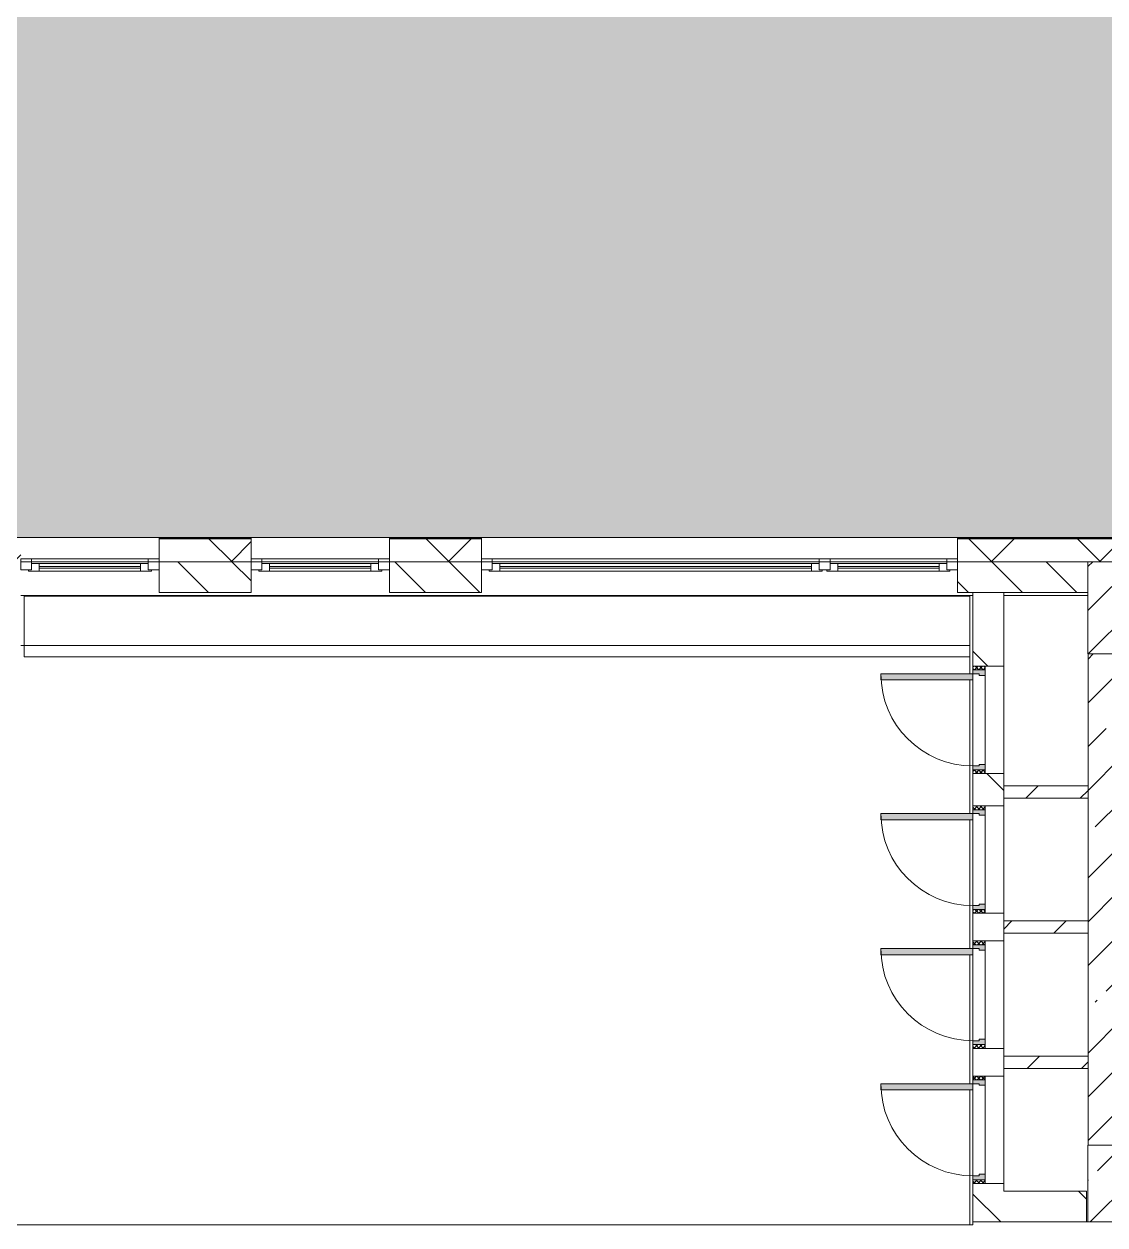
# Model space of a CAD drawing. Header units: millimetres. Extents: x 2623 to 210903, y -8553 to 29000.
# Drawn here: x 90674 to 97714, y 10880 to 18702 of the extents above; entities that cross this region are included whole.
import ezdxf

# ---------------------------------------------------------------- set-up
doc = ezdxf.new("R2010")
doc.units = ezdxf.units.MM
for name, color, linetype, lineweight in [('A-DETL-3', 7, 'Continuous', 5), ('A-GLAZ-2', 7, 'Continuous', 5), ('A-WALL', 7, 'Continuous', 9), ('A-WALL-4', 7, 'Continuous', 5), ('I-WALL-4', 7, 'Continuous', 5), ('S-COLS-1', 7, 'Continuous', 5)]:
    doc.layers.add(name, color=color, linetype=linetype, lineweight=lineweight)
doc.layers.add('A-DETL-GENF-6', color=7, linetype='Continuous', lineweight=9, true_color=0xc0c0c0, transparency=0.4)
for name, color, linetype, lineweight, true_color in [('A-DOOR-4', 7, 'Continuous', 5, 0xe2e2e2), ('A-DOOR-5', 7, 'Continuous', 5, 0xaaaaaa), ('A-DOOR-FRAM-3', 7, 'Continuous', 5, 0xe2e2e2), ('A-DOOR-FRAM-5', 7, 'Continuous', 5, 0xaaaaaa), ('A-FLOR-3', 7, 'Continuous', 5, 0xaaaaaa), ('A-WALL-5', 7, 'Continuous', 5, 0x737373)]:
    doc.layers.add(name, color=color, linetype=linetype, lineweight=lineweight, true_color=true_color)
pattern_1 = [(135, (83893.37, 0), (-353.553, -353.553), [])]
pattern_2 = [(45, (83893.37, 0), (-176.7767, 176.7767), [])]

# ---------------------------------------------------------------- blocks, each defined once
blk = doc.blocks.new('BSC_Колонна _Прямоугольная - 600х600-V56-3_1_3_птичка')
at = {"layer": 'S-COLS-1'}
h = blk.add_hatch(dxfattribs=at)
h.set_pattern_fill('FP_65', color=256, style=0, pattern_type=2)
h.set_pattern_definition([(45, (-14010, -14900), (-285.123, 285.123), []), (45, (-13724.88, -14900), (-285.123, 285.123), [504.031, -100.806, 16.764, -84.042])])
h.paths.add_polyline_path([(-22.5, -300), (300, -300), (300, 300), (-300, 300), (-300, -300)])
for p, q in [((300, 300), (-300, 300)), ((-300, 300), (-300, -300)), ((300, -300), (300, 300)), ((-300, -300), (300, -300))]:
    blk.add_line(p, q, dxfattribs=at)
blk = doc.blocks.new('120_Окно_СКБ_2Ст - 120_Окно_СКБ_2Ст 3100х2500 _мал_створка слева_ 2-V104-3_1_3_птичка')
at = {"layer": 'A-GLAZ-2'}
for p, q in [((-1550, -127), (-1550, -57)), ((-1550, -57), (-1480, -57)), ((1550, -57), (-1550, -57)), ((-1480, -57), (-1480, -127)), ((650, -127), (650, -57)), ((650, -57), (720, -57)), ((720, -57), (720, -127)), ((1480, -127), (1480, -57)), ((1480, -57), (1550, -57)), ((1550, -57), (1550, -127)), ((-1480, -127), (-1550, -127)), ((-1550, -127), (-1500, -127)), ((-1480, -127), (-1500, -127)), ((-1500, -127), (-1500, -137)), ((-1500, -137), (670, -137)), ((670, -137), (-1500, -137)), ((650, -87), (-1480, -87)), ((-1480, -87), (-1480, -127)), ((-1430, -137), (-1430, -87)), ((-1430, -107), (600, -107)), ((600, -117), (-1430, -117)), ((600, -137), (600, -87)), ((650, -127), (650, -87)), ((720, -127), (650, -127)), ((670, -127), (650, -127)), ((670, -127), (700, -127)), ((670, -137), (670, -127)), ((720, -127), (700, -127)), ((700, -127), (700, -137)), ((700, -137), (1500, -137)), ((1500, -137), (700, -137)), ((1480, -87), (720, -87)), ((720, -87), (720, -127)), ((770, -137), (770, -87)), ((770, -107), (1430, -107)), ((1430, -117), (770, -117)), ((1430, -137), (1430, -87)), ((1480, -127), (1480, -87)), ((1550, -127), (1480, -127)), ((1500, -127), (1480, -127)), ((1500, -127), (1550, -127)), ((1500, -137), (1500, -127))]:
    blk.add_line(p, q, dxfattribs=at)
blk = doc.blocks.new('BSC_Колонна _Прямоугольная - 500х500-V154-3_1_3_птичка')
at = {"layer": 'S-COLS-1'}
h = blk.add_hatch(dxfattribs=at)
h.set_pattern_fill('FP_117', color=256, style=0, pattern_type=2)
h.set_pattern_definition([(45, (-13960, -11150), (-285.123, 285.123), []), (45, (-13674.88, -11150), (-285.123, 285.123), [504.031, -100.806, 16.764, -84.042])])
h.paths.add_polyline_path([(-250, -250), (250, -250), (250, 250), (-250, 250), (-250, 71)])
for p, q in [((250, 250), (-250, 250)), ((-250, 250), (-250, -250)), ((250, -250), (250, 250)), ((-250, -250), (250, -250))]:
    blk.add_line(p, q, dxfattribs=at)
blk = doc.blocks.new('110_Дверь_СКБ_1Ст - д-18 700x2100h_Технический шкаф ЭОМ и СС-V145-3_1_3_птичка')
at = {"layer": 'A-DOOR-4'}
h = blk.add_hatch(color=256, dxfattribs=at)
h.paths.add_polyline_path([(-312.5, 100), (-312.5, 20), (-277.5, 20), (-277.5, 60), (-287.5, 60), (-292.5, 100)])
h.paths.add_polyline_path([(312.5, 100), (312.5, 60), (302.5, 60), (302.5, 20), (337.5, 20), (337.5, 100)])
at = {"layer": 'A-DOOR-5'}
h = blk.add_hatch(dxfattribs=at)
h.set_pattern_fill('FP_23', color=256, style=0, pattern_type=2)
h.set_pattern_definition([(135, (1951.41, 164.685), (-14.14214, -14.14214), []), (225, (1951.41, 164.685), (14.14214, -14.14214), [])])
h.paths.add_polyline_path([(362.5, 100), (337.5, 100), (337.5, 20), (362.5, 20)])
at = {"layer": 'A-DOOR-FRAM-3'}
blk.add_hatch(color=256, dxfattribs=at).paths.add_polyline_path([(272.5, 700), (272.5, 100), (312.5, 100), (312.5, 700)])
at = {"layer": 'A-DOOR-FRAM-5'}
h = blk.add_hatch(dxfattribs=at)
h.set_pattern_fill('FP_24', color=256, style=0, pattern_type=2)
h.set_pattern_definition([(45, (-171.384, 164.685), (-14.1421, 14.1421), []), (135, (-171.384, 164.685), (-14.1421, -14.1421), [])])
h.paths.add_polyline_path([(-312.5, 100), (-337.5, 100), (-337.5, 20), (-312.5, 20)])
at = {"layer": 'A-DOOR-5'}
for p, q in [((312.5, 700), (272.5, 700)), ((272.5, 700), (272.5, 100)), ((312.5, 100), (312.5, 700)), ((272.5, 100), (312.5, 100))]:
    blk.add_line(p, q, dxfattribs=at)
blk.add_arc((312.5, 100), 600, 90, 180, dxfattribs=at)
at = {"layer": 'A-DOOR-FRAM-5'}
for p, q in [((-312.5, 100), (-337.5, 100)), ((-337.5, 100), (-337.5, 20)), ((-287.5, 100), (-312.5, 100)), ((-312.5, 100), (-312.5, 20)), ((-312.5, 20), (-312.5, 100)), ((-287.5, 60), (-287.5, 100)), ((-287.5, 100), (272.5, 100)), ((312.5, 100), (312.5, 60)), ((337.5, 100), (312.5, 100)), ((337.5, 20), (337.5, 100)), ((362.5, 100), (337.5, 100)), ((337.5, 100), (337.5, 20)), ((362.5, 20), (362.5, 100)), ((-337.5, 20), (-312.5, 20)), ((-312.5, 20), (-277.5, 20)), ((-277.5, 60), (-287.5, 60)), ((-277.5, 20), (-277.5, 60)), ((302.5, 20), (-277.5, 20)), ((312.5, 60), (302.5, 60)), ((302.5, 60), (302.5, 20)), ((302.5, 20), (337.5, 20)), ((337.5, 20), (362.5, 20))]:
    blk.add_line(p, q, dxfattribs=at)
blk = doc.blocks.new('120_Окно_СКБ_1Ст - 120_Окно_СКБ_1Ст 900х2500_h_-20664874-3_1_3_птичка')
at = {"layer": 'A-GLAZ-2'}
for p, q in [((-450, -127), (-450, -57)), ((-450, -57), (-380, -57)), ((450, -57), (-450, -57)), ((-380, -57), (-380, -127)), ((380, -127), (380, -57)), ((380, -57), (450, -57)), ((450, -57), (450, -127)), ((-380, -127), (-450, -127)), ((-450, -127), (-400, -127)), ((-380, -127), (-400, -127)), ((-400, -127), (-400, -137)), ((-400, -137), (400, -137)), ((400, -137), (-400, -137)), ((380, -87), (-380, -87)), ((-380, -87), (-380, -127)), ((-330, -137), (-330, -87)), ((-330, -107), (330, -107)), ((330, -117), (-330, -117)), ((330, -137), (330, -87)), ((380, -127), (380, -87)), ((450, -127), (380, -127)), ((400, -127), (380, -127)), ((400, -127), (450, -127)), ((400, -137), (400, -127))]:
    blk.add_line(p, q, dxfattribs=at)
blk = doc.blocks.new('120_Окно_СКБ_1Ст - 120_Окно_СКБ_1Ст_900х2500_h_-20705657-3_1_3_птичка')
at = {"layer": 'A-GLAZ-2'}
for p, q in [((-450, -127), (-450, -57)), ((-450, -57), (-380, -57)), ((450, -57), (-450, -57)), ((-380, -57), (-380, -127)), ((380, -127), (380, -57)), ((380, -57), (450, -57)), ((450, -57), (450, -127)), ((-380, -127), (-450, -127)), ((-450, -127), (-400, -127)), ((-380, -127), (-400, -127)), ((-400, -127), (-400, -137)), ((-400, -137), (400, -137)), ((400, -137), (-400, -137)), ((380, -87), (-380, -87)), ((-380, -87), (-380, -127)), ((-330, -137), (-330, -87)), ((-330, -107), (330, -107)), ((330, -117), (-330, -117)), ((330, -137), (330, -87)), ((380, -127), (380, -87)), ((450, -127), (380, -127)), ((400, -127), (380, -127)), ((400, -127), (450, -127)), ((400, -137), (400, -127))]:
    blk.add_line(p, q, dxfattribs=at)
blk = doc.blocks.new('Зашивка приборов отопления34 - Зашивка приборов отопления-33324488-3_1_3_птичка')
at = {"layer": 'A-WALL-4'}
for p, q in [((34187.8, 26888.4), (34187.8, 26567.4)), ((40348, 26888.4), (34187.8, 26888.4)), ((40348, 26567.4), (40348, 26888.4)), ((34187.8, 26567.4), (40348, 26567.4)), ((40348, 26567.4), (34187.8, 26567.4)), ((34187.8, 26567.4), (34187.8, 26492.4)), ((40348, 26492.4), (40348, 26567.4)), ((34187.8, 26492.4), (40348, 26492.4))]:
    blk.add_line(p, q, dxfattribs=at)

msp = doc.modelspace()

# ---------------------------------------------------------------- hatches: boundary and pattern name
at = {"layer": 'A-DETL-GENF-6'}
msp.add_hatch(color=256, dxfattribs=at).paths.add_polyline_path([(82965.6, 14774.9), (83625.4, 14774.9), (83625.4, 15358), (122653.4, 15358), (122653.4, 23888.3), (117821.4, 23888.3), (117821.4, 27398.1), (81484.3, 27398.1), (81484.3, 14774.9), (82499.5, 14774.9)])
at = {"layer": 'A-WALL-4'}
h = msp.add_hatch(dxfattribs=at)
h.set_pattern_fill('FP_73', color=256, style=0, pattern_type=2)
h.set_pattern_definition([(45, (83893.37, 0), (-353.5534, 353.5534), []), (135, (83893.37, 0), (-353.5534, -353.5534), [])])
h.paths.add_polyline_path([(125847, 15200), (126053.4, 15200), (126053.4, 15350), (121703.4, 15350), (121703.4, 15200), (123982.6, 15200)])
h.paths.add_polyline_path([(113903.4, 15200), (116003.4, 15200), (116003.4, 15350), (113910.4, 15349), (113910.4, 15288), (113903.4, 15285), (113130.4, 15288), (113130.4, 15350), (109503.6, 15349), (109503.6, 15288), (109496.6, 15285), (108323.6, 15288), (108323.6, 15350), (103683.4, 15349), (103683.4, 15288), (103676.4, 15285), (102903.4, 15288), (102903.4, 15350), (98676.4, 15349), (98676.4, 15288), (98669.4, 15285), (98496.4, 15288), (98496.1, 15350), (96753.4, 15350), (96753.4, 15200), (113894.1, 15200)])
h.paths.add_polyline_path([(118553.4, 15200), (119303.4, 15200), (119303.4, 15350), (118553.4, 15350)])
h.paths.add_polyline_path([(117503.4, 15200), (117653.4, 15200), (117653.4, 15350), (117503.4, 15350), (117503.4, 15270.2)])
h.paths.add_polyline_path([(92153.4, 15200), (92153.4, 15350), (91553.4, 15350), (91553.4, 15200)])
h.paths.add_polyline_path([(93653.4, 15200), (93653.4, 15350), (93053.4, 15350), (93053.4, 15200), (93219.9, 15200)])
h.paths.add_polyline_path([(88558.8, 15200), (90653.4, 15200), (90653.4, 15350), (83933.4, 15350), (83933.4, 15293), (83783.4, 15293), (83783.4, 15200), (88553.4, 15200)])
h.paths.add_polyline_path([(117133.4, 15200), (117128.4, 15350), (116903.4, 15350), (116903.4, 15200)])
h = msp.add_hatch(dxfattribs=at)
h.set_pattern_fill('FP_71', color=256, style=0, pattern_type=2)
h.set_pattern_definition([(135, (83893.37, 0), (-176.7767, -176.7767), [])])
h.paths.add_polyline_path([(96948.7, 15000), (97603.4, 15000), (97603.4, 15200), (96753.4, 15200), (96753.4, 15000), (96854.6, 15000)])
h.paths.add_polyline_path([(88553.4, 15000), (90053.4, 15000), (90053.4, 15200), (88553.4, 15200)])
h.paths.add_polyline_path([(93219.9, 15000), (93653.4, 15000), (93653.4, 15200), (93053.4, 15200), (93053.4, 15000)])
h.paths.add_polyline_path([(92153.4, 15000), (92153.4, 15200), (91553.4, 15200), (91553.4, 15000)])
at = {"layer": 'I-WALL-4'}
h = msp.add_hatch(dxfattribs=at)
h.set_pattern_fill('FP_72', color=256, style=0, pattern_type=2)
h.set_pattern_definition(pattern_1)
h.paths.add_polyline_path([(96934.6, 11100), (97054.6, 11100), (97054.6, 11150), (96854.6, 11150), (96854.6, 11100)])
h.paths.add_polyline_path([(96854.6, 11850), (97054.6, 11850), (97054.6, 12030), (96854.6, 12030)])
h.paths.add_polyline_path([(97054.6, 12730), (97054.6, 12910), (96854.6, 12910), (96854.6, 12730), (96934.6, 12730)])
h.paths.add_polyline_path([(96934.6, 13610), (97054.6, 13610), (97054.6, 13819.9), (96854.6, 13819.9), (96854.6, 13610)])
h.paths.add_polyline_path([(96854.6, 14519.9), (97054.6, 14519.9), (97054.6, 15000), (96854.6, 15000), (96854.6, 14691.7)])
h = msp.add_hatch(dxfattribs=at)
h.set_pattern_fill('FP_69', color=256, style=0, pattern_type=2)
h.set_pattern_definition([(45, (83893.37, 0), (-285.123, 285.123), []), (45, (84178.5, 0), (-285.123, 285.123), [504.031, -100.806, 16.764, -84.042])])
h.paths.add_polyline_path([(97604.3, 11400), (97824.3, 11400), (97824.3, 14600), (97604.3, 14600), (97604.3, 11900)])
h = msp.add_hatch(dxfattribs=at)
h.set_pattern_fill('FP_74', color=256, style=0, pattern_type=2)
h.set_pattern_definition(pattern_2)
h.paths.add_polyline_path([(97604.3, 13660), (97604.3, 13740), (97054.6, 13740), (97054.6, 13660)])
h = msp.add_hatch(dxfattribs=at)
h.set_pattern_fill('FP_74', color=256, style=0, pattern_type=2)
h.set_pattern_definition(pattern_2)
h.paths.add_polyline_path([(97604.3, 12780), (97604.3, 12860), (97054.6, 12860), (97054.6, 12780)])
h = msp.add_hatch(dxfattribs=at)
h.set_pattern_fill('FP_74', color=256, style=0, pattern_type=2)
h.set_pattern_definition(pattern_2)
h.paths.add_polyline_path([(97604.3, 11900), (97604.3, 11980), (97054.6, 11980), (97054.6, 11900)])
h = msp.add_hatch(dxfattribs=at)
h.set_pattern_fill('FP_72', color=256, style=0, pattern_type=2)
h.set_pattern_definition(pattern_1)
h.paths.add_polyline_path([(97594.3, 10900), (97594.3, 11100), (96854.6, 11100), (96854.6, 10900)])

# ---------------------------------------------------------------- linework, layer by layer
at = {"layer": 'A-DETL-3'}
msp.add_line((83625.4, 15358), (122653.4, 15358), dxfattribs=at)
at = {"layer": 'A-FLOR-3'}
for p, q in [((96834.6, 14980), (90653.4, 14980)), ((96834.6, 14655), (96834.6, 14980)), ((90653.4, 14655), (96834.6, 14655)), ((96834.6, 14469.9), (96834.6, 14580)), ((96834.6, 13560), (96834.6, 14429.9)), ((96834.6, 12680), (96834.6, 13520)), ((96834.6, 11800), (96834.6, 12640)), ((96834.6, 10880), (96834.6, 11760)), ((96854.6, 10880), (84229.4, 10880)), ((96854.6, 10900), (96854.6, 10880)), ((97603.4, 10900), (97594.3, 10900))]:
    msp.add_line(p, q, dxfattribs=at)
at = {"layer": 'A-WALL'}
for p, q in [((92153.4, 15353), (91553.4, 15353)), ((92153.4, 15350), (91553.4, 15350)), ((93653.4, 15353), (93053.4, 15353)), ((93653.4, 15350), (93053.4, 15350)), ((98495.4, 15353), (96753.4, 15353)), ((98496.3, 15350), (96753.4, 15350)), ((92153.4, 15200), (91553.4, 15200)), ((91553.4, 15200), (92153.4, 15200)), ((93653.4, 15200), (93053.4, 15200)), ((93053.4, 15200), (93653.4, 15200)), ((97603.4, 15200), (96753.4, 15200)), ((96753.4, 15200), (97603.4, 15200)), ((97054.6, 15000), (96854.6, 15000)), ((97054.6, 13740), (97054.6, 13660)), ((97604.3, 13660), (97604.3, 13740)), ((97054.6, 12860), (97054.6, 12780)), ((97604.3, 12780), (97604.3, 12860)), ((97054.6, 11980), (97054.6, 11900)), ((97604.3, 11900), (97604.3, 11980))]:
    msp.add_line(p, q, dxfattribs=at)
at = {"layer": 'A-WALL-4'}
for p, q in [((91553.4, 15358), (91553.4, 15000)), ((92153.4, 15000), (92153.4, 15358)), ((93053.4, 15358), (93053.4, 15000)), ((93653.4, 15000), (93653.4, 15358)), ((96753.4, 15358), (96753.4, 15000)), ((93053.4, 15200), (92153.4, 15200)), ((96753.4, 15200), (93653.4, 15200)), ((91553.4, 15000), (92153.4, 15000)), ((93053.4, 15000), (93653.4, 15000)), ((96753.4, 15000), (96854.6, 15000)), ((97054.6, 15000), (97603.4, 15000))]:
    msp.add_line(p, q, dxfattribs=at)
at = {"layer": 'A-WALL-5'}
msp.add_line((98426.4, 15358), (83933.4, 15358), dxfattribs=at)
at = {"layer": 'I-WALL-4'}
for p, q in [((90653.4, 15200), (91553.4, 15200)), ((96854.6, 14980), (96834.6, 14980)), ((96854.6, 15000), (96854.6, 14519.9)), ((97054.6, 15000), (97054.6, 13740)), ((97603.4, 14980), (97054.6, 14980)), ((97604.3, 14600), (97604.3, 13740)), ((96934.6, 14519.9), (97054.6, 14519.9)), ((96854.6, 13819.9), (96854.6, 13610)), ((97054.6, 13819.9), (96934.6, 13819.9)), ((97604.3, 13740), (97054.6, 13740)), ((97054.6, 13660), (97054.6, 12860)), ((97054.6, 13660), (97604.3, 13660)), ((97604.3, 13660), (97604.3, 12860)), ((96934.6, 13610), (97054.6, 13610)), ((96854.6, 12910), (96854.6, 12730)), ((97054.6, 12910), (96934.6, 12910)), ((97604.3, 12860), (97054.6, 12860)), ((97054.6, 12780), (97054.6, 11980)), ((97054.6, 12780), (97604.3, 12780)), ((97604.3, 12780), (97604.3, 11980)), ((96934.6, 12730), (97054.6, 12730)), ((96854.6, 12030), (96854.6, 11850)), ((97054.6, 12030), (96934.6, 12030)), ((97604.3, 11980), (97054.6, 11980)), ((97054.6, 11900), (97054.6, 11100)), ((97054.6, 11900), (97604.3, 11900)), ((97604.3, 11900), (97604.3, 11400)), ((96934.6, 11850), (97054.6, 11850)), ((96854.6, 11150), (96854.6, 10900)), ((97054.6, 11150), (96934.6, 11150)), ((97594.3, 11100), (97054.6, 11100)), ((97594.3, 10900), (97594.3, 11100)), ((96854.6, 10900), (97594.3, 10900))]:
    msp.add_line(p, q, dxfattribs=at)

# ---------------------------------------------------------------- block references
at = {"layer": 'A-DOOR-5', "rotation": 89.99999999999991}
for p in [(96954.6, 14157.4), (96954.6, 13247.5), (96954.6, 12367.5), (96954.6, 11487.5)]:
    msp.add_blockref('110_Дверь_СКБ_1Ст - д-18 700x2100h_Технический шкаф ЭОМ и СС-V145-3_1_3_птичка', p, dxfattribs=at)
at = {"layer": 'A-GLAZ-2'}
for name, p in [('120_Окно_СКБ_1Ст - 120_Окно_СКБ_1Ст_900х2500_h_-20705657-3_1_3_птичка', (91103.4, 15275)), ('120_Окно_СКБ_1Ст - 120_Окно_СКБ_1Ст 900х2500_h_-20664874-3_1_3_птичка', (92603.4, 15275)), ('120_Окно_СКБ_2Ст - 120_Окно_СКБ_2Ст 3100х2500 _мал_створка слева_ 2-V104-3_1_3_птичка', (95203.4, 15275))]:
    msp.add_blockref(name, p, dxfattribs=at)
at = {"layer": 'A-WALL-4'}
msp.add_blockref('Зашивка приборов отопления34 - Зашивка приборов отопления-33324488-3_1_3_птичка', (56486.6, -11912.4), dxfattribs=at)
at = {"layer": 'S-COLS-1'}
for name, p in [('BSC_Колонна _Прямоугольная - 600х600-V56-3_1_3_птичка', (97903.4, 14900)), ('BSC_Колонна _Прямоугольная - 500х500-V154-3_1_3_птичка', (97853.4, 11150))]:
    msp.add_blockref(name, p, dxfattribs=at)

doc.saveas('drawing.dxf')
